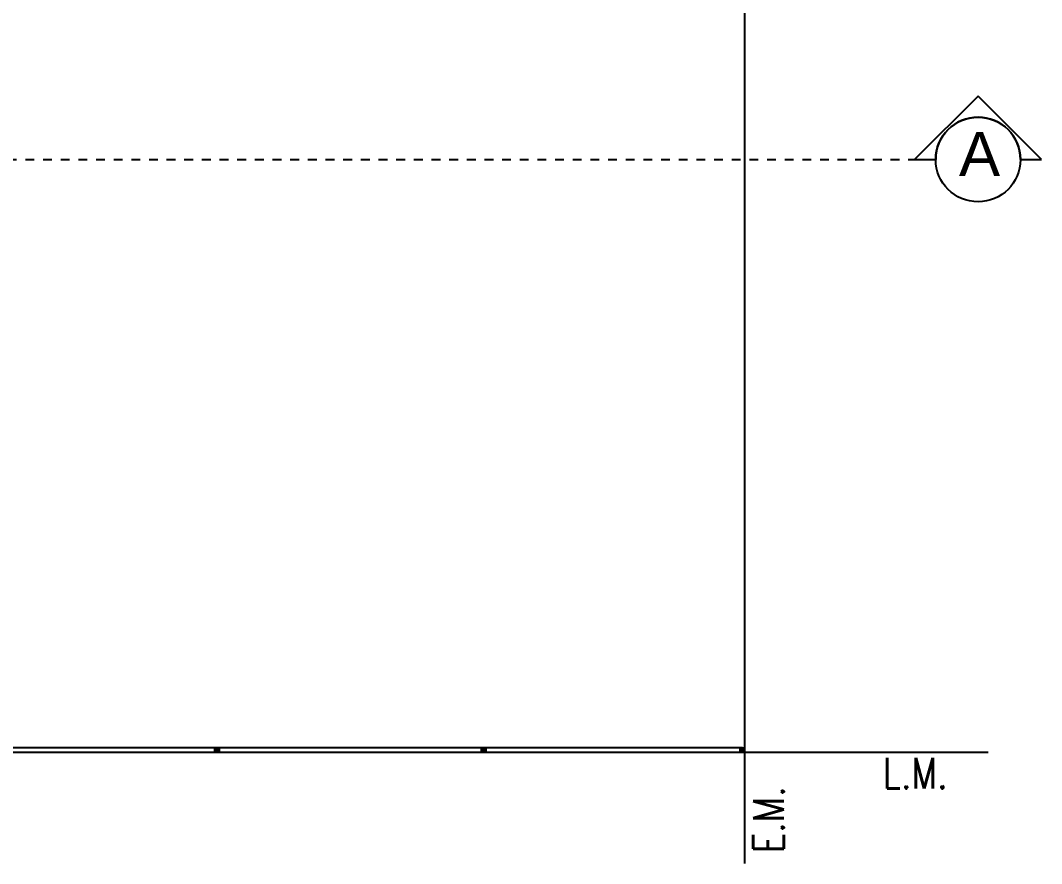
# Model space of a CAD drawing. Header units: metres. Extents: x -22 to 82, y -7 to 32.
# Drawn here: x 23.26 to 34.82, y -6.31 to 3.24 of the extents above; entities that cross this region are included whole.
import ezdxf

# ---------------------------------------------------------------- set-up
doc = ezdxf.new("R2010")
doc.units = ezdxf.units.M
doc.header["$LTSCALE"] = 2
doc.header["$MEASUREMENT"] = 0
doc.linetypes.add('BORDER', pattern=[44.45, 12.7, -6.35, 12.7, -6.35, 0, -6.35])
doc.linetypes.add('DASHDOT', pattern=[25.4, 12.7, -6.35, 0, -6.35])
doc.layers.get('0').update_dxf_attribs({"color": 252, "linetype": 'CONTINUOUS'})
doc.layers.add('ZLINEA_DE_EJES', color=6, linetype='BORDER')
doc.layers.add('ZSILUETAEDIFICIO', color=253, linetype='CONTINUOUS')
doc.styles.add('5', font='arial.ttf', dxfattribs={"height": 5})
doc.styles.add('MTXPL_ROMANS_SHX', font='romans.shx')

# ---------------------------------------------------------------- blocks, each defined once
blk = doc.blocks.new('SECCIÓN_-_EXTREMO_DE_SECCI')
for p, q in [((-0.006, 0.005983), (-0.012, 0)), ((0, 0), (-0.006, 0.005983)), ((-0.012, 0), (-0.01, 0)), ((-0.002, 0), (0, 0))]:
    blk.add_line(p, q)
blk.add_circle((-0.006, 0), 0.004)
blk.add_arc((-0.006, 0), 0.004, 0, 180)

msp = doc.modelspace()

# ---------------------------------------------------------------- hatches: boundary and pattern name
at = {"layer": 'ZSILUETAEDIFICIO'}
h = msp.add_hatch(color=256, dxfattribs=at)
h.dxf.hatch_style = 1
h.paths.add_polyline_path([(25.508, -5), (25.458, -5), (25.458, -5.05), (25.508, -5.05)])
h = msp.add_hatch(color=256, dxfattribs=at)
h.dxf.hatch_style = 1
h.paths.add_polyline_path([(28.528, -5), (28.478, -5), (28.478, -5.05), (28.528, -5.05)])
h = msp.add_hatch(color=256, dxfattribs=at)
h.dxf.hatch_style = 1
h.paths.add_polyline_path([(31.458, -5), (31.408, -5), (31.408, -5.05), (31.458, -5.05)])

# ---------------------------------------------------------------- linework, layer by layer
at = {"layer": 'ZLINEA_DE_EJES', "linetype": 'DASHDOT', "ltscale": 0.001}
msp.add_line((-20.688, 1.667, 0), (33.382, 1.667, 0), dxfattribs=at)
at = {"layer": 'ZSILUETAEDIFICIO', "linetype": 'DASHDOT', "ltscale": 20}
for p, q in [((31.458, 31.451, 0), (31.458, -6.313, 0)), ((-17.555, -5.05, 0), (34.215, -5.05, 0))]:
    msp.add_line(p, q, dxfattribs=at)
at = {"layer": 'ZSILUETAEDIFICIO'}
for p, q in [((31.433, -5, 0), (16.208, -5, 0)), ((22.458, -5.05, 0), (25.458, -5.05, 0)), ((25.458, -5.05, 0), (25.458, -5, 0)), ((25.458, -5, 0), (25.508, -5, 0)), ((25.458, -5.05, 0), (28.478, -5.05, 0)), ((25.508, -5.05, 0), (25.458, -5.05, 0)), ((25.508, -5, 0), (25.508, -5.05, 0)), ((28.435, -5.05, 0), (31.433, -5.05, 0)), ((28.478, -5.05, 0), (28.478, -5, 0)), ((28.478, -5, 0), (28.528, -5, 0)), ((28.528, -5.05, 0), (28.478, -5.05, 0)), ((28.528, -5, 0), (28.528, -5.05, 0)), ((31.408, -5.05, 0), (31.408, -5, 0)), ((31.408, -5, 0), (31.458, -5, 0)), ((31.458, -5.05, 0), (31.408, -5.05, 0)), ((31.458, -5, 0), (31.458, -5.05, 0))]:
    msp.add_line(p, q, dxfattribs=at)

# ---------------------------------------------------------------- block references
at = {"layer": 'ZLINEA_DE_EJES', "extrusion": (0, 0, -1), "xscale": -120, "yscale": 120, "zscale": 120}
msp.add_blockref('SECCIÓN_-_EXTREMO_DE_SECCI', (-34.822, 1.667, 0), dxfattribs=at)

# ---------------------------------------------------------------- texts
at = {"layer": 'ZLINEA_DE_EJES', "style": '5'}
msp.add_text('A', height=0.5, dxfattribs=at).set_placement((33.886, 1.48, 0))
at = {"layer": 'ZSILUETAEDIFICIO', "style": 'MTXPL_ROMANS_SHX', "width": 0.8}
msp.add_text('L.M.', height=0.35, dxfattribs=at).set_placement((33.025, -5.464, 0))
msp.add_text('E.M.', height=0.35, rotation=90, dxfattribs=at).set_placement((31.904, -6.193, 0))

doc.saveas('drawing.dxf')
